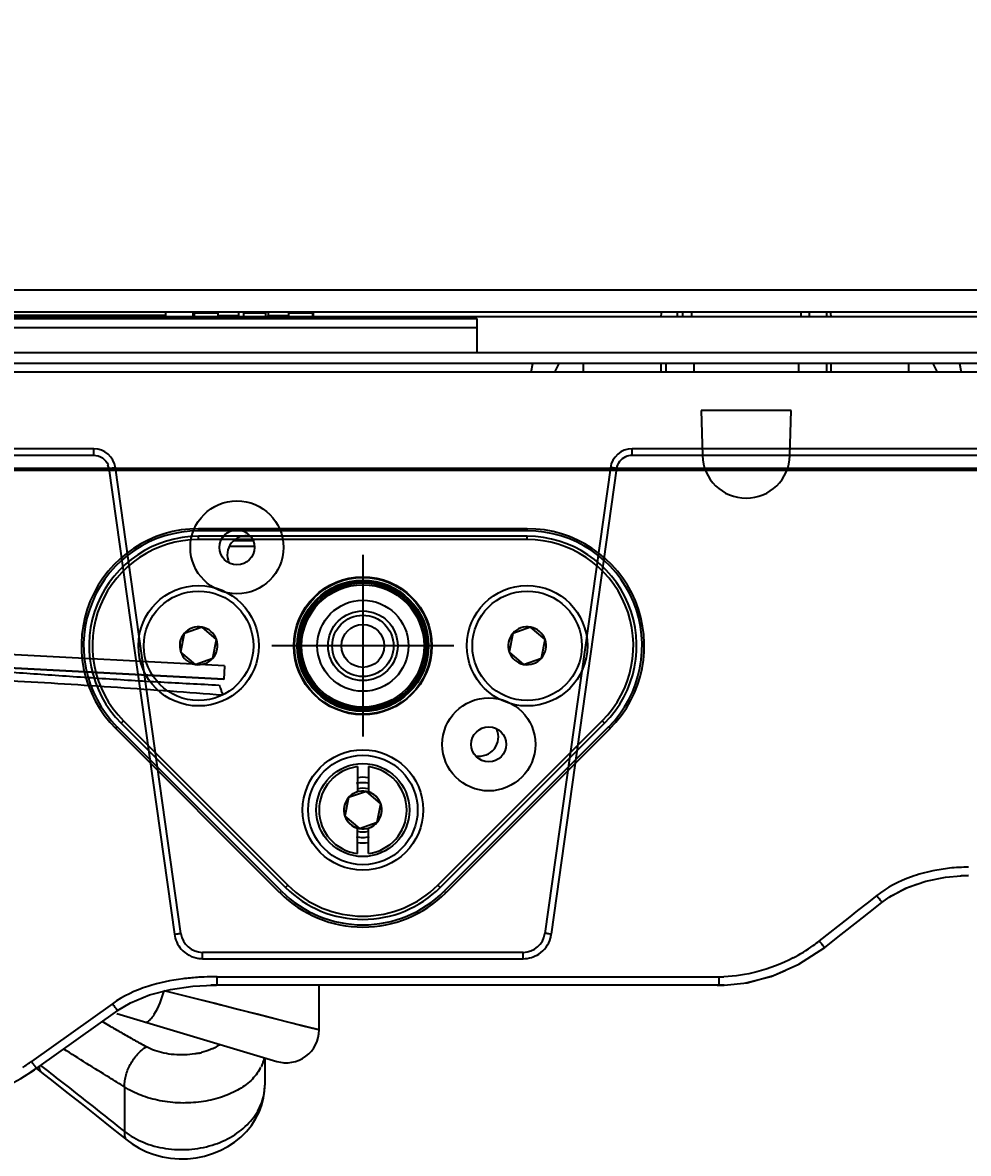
# Model space of a CAD drawing. Header units: millimetres. Extents: x -97344 to -49824, y -57049 to -40247.
# Drawn here: x -69730.7 to -69644.4, y -52856.8 to -52753.4 of the extents above; entities that cross this region are included whole.
import ezdxf

# ---------------------------------------------------------------- set-up
doc = ezdxf.new("R2010")
doc.units = ezdxf.units.MM
doc.header["$LTSCALE"] = 200
doc.header["$PDSIZE"] = -1
doc.linetypes.add('DOT_CENTER', pattern=[14, 12, -1, 0, -1])
for name, color, linetype in [('02___PRT_ALL_AXES', 7, 'Continuous'), ('06___PRT_ALL_SURFS', 7, 'Continuous'), ('1', 7, 'Continuous'), ('DIM', 3, 'Continuous'), ('LAY0001', 7, 'Continuous'), ('LAY0011', 7, 'Continuous')]:
    doc.layers.add(name, color=color, linetype=linetype)
doc.styles.add('TSSD_Dimension', font='tssdeng.shx', dxfattribs={"width": 0.7, "bigfont": 'hztxt.shx'})
doc.dimstyles.new('TSSD_20_20', dxfattribs={"dimtxt": 60, "dimasz": 20, "dimexe": 20, "dimexo": 50, "dimgap": 20, "dimtad": 1, "dimdec": 0, "dimzin": 0, "dimdsep": 46, "dimtxsty": 'TSSD_Dimension', "dimblk": 'ARCHTICK', "dimcen": 0, "dimdle": 20, "dimclrt": 7, "dimadec": 0, "dimazin": 0, "dimtfac": 1, "dimtdec": 0, "dimtix": 1, "dimtmove": 2, "dimatfit": 3, "dimfxl": 1, "dimtolj": 1, "dimtzin": 0, "dimarcsym": 0})

# ---------------------------------------------------------------- blocks, each defined once
blk = doc.blocks.new('23-D1025-B_LOCK_PIN_PLATE_Absen-PL__339', base_point=(483.75, -23.18))
at = {"color": 7, "linetype": 'Continuous'}
for p, q in [((523.75, 11.82), (493.75, 11.82)), ((523.75, 11.52), (493.75, 11.52)), ((486.89, -5.04), (501.89, -20.04)), ((515.61, -20.04), (530.61, -5.04)), ((486.68, -5.25), (501.68, -20.25)), ((515.82, -20.25), (530.82, -5.25))]:
    blk.add_line(p, q, dxfattribs=at)
at = {"color": 140, "linetype": 'Continuous'}
for p, q in [((493.75, 11.52), (493.75, 11.82)), ((523.75, 11.52), (523.75, 11.82)), ((486.89, -5.04), (486.68, -5.25)), ((530.61, -5.04), (530.82, -5.25)), ((501.89, -20.04), (501.68, -20.25)), ((515.61, -20.04), (515.82, -20.25))]:
    blk.add_line(p, q, dxfattribs=at)
at = {"color": 7, "linetype": 'Continuous'}
for centre, radius in [((493.75, 1.82), 5.5), ((508.75, 1.82), 6), ((523.75, 1.82), 5.5), ((508.75, -13.18), 5.5)]:
    blk.add_circle(centre, radius, dxfattribs=at)
at = {"color": 140, "linetype": 'Continuous'}
for radius in [6.3, 5.9, 4.16, 3.18]:
    blk.add_circle((508.75, 1.82), radius, dxfattribs=at)
at = {"color": 7, "linetype": 'Continuous'}
for centre, radius, start, end in [((493.75, 1.82), 10, 90, 225), ((493.75, 1.82), 9.7, 90, 225), ((523.75, 1.82), 10, 315, 90), ((523.75, 1.82), 9.7, 315, 90), ((508.75, -13.18), 10, 225, 315), ((508.75, -13.18), 9.7, 225, 315)]:
    blk.add_arc(centre, radius, start, end, dxfattribs=at)
at = {"layer": '1', "color": 1, "linetype": 'DOT_CENTER'}
for p, q in [((508.75, 10.12), (508.75, -6.48)), ((517.05, 1.82), (500.45, 1.82))]:
    blk.add_line(p, q, dxfattribs=at)
blk = doc.blocks.new('COUNTERSUNK-HEAD-HEXAGON-SOCKET-BOLTS_DIN-7991_M5x12_A2-70_STAINLESS-STEEL__340', base_point=(488.75, -3.18))
at = {"color": 7, "linetype": 'Continuous'}
for p, q in [((494.07, 3.52), (492.44, 2.95)), ((495.39, 2.39), (494.07, 3.52)), ((492.44, 2.95), (492.11, 1.25)), ((495.06, 0.69), (495.39, 2.39)), ((492.11, 1.25), (493.43, 0.12)), ((493.43, 0.12), (495.06, 0.69))]:
    blk.add_line(p, q, dxfattribs=at)
blk.add_circle((493.75, 1.82), 5, dxfattribs=at)
for start, end in [(79.2098, 139.2098), (19.2098, 79.2098), (139.2098, 199.2098), (319.2098, 19.2098), (199.2098, 259.2098), (259.2098, 319.2098)]:
    blk.add_arc((493.75, 1.82), 1.73, start, end, dxfattribs=at)
blk = doc.blocks.new('COUNTERSUNK-HEAD-HEXAGON-SOCKET-BOLTS_DIN-7991_M5x12_A2-70_STAINLESS-STEEL_3__341', base_point=(503.75, -18.18))
at = {"color": 7, "linetype": 'Continuous'}
for p, q in [((507.44, -12.05), (507.11, -13.75)), ((509.07, -11.48), (507.44, -12.05)), ((510.39, -12.61), (509.07, -11.48)), ((510.06, -14.31), (510.39, -12.61)), ((507.11, -13.75), (508.43, -14.88)), ((508.43, -14.88), (510.06, -14.31))]:
    blk.add_line(p, q, dxfattribs=at)
blk.add_circle((508.75, -13.18), 5, dxfattribs=at)
for start, end in [(139.2098, 199.2098), (79.2098, 139.2098), (19.2098, 79.2098), (319.2098, 19.2098), (199.2098, 259.2098), (259.2098, 319.2098)]:
    blk.add_arc((508.75, -13.18), 1.73, start, end, dxfattribs=at)
blk = doc.blocks.new('COUNTERSUNK-HEAD-HEXAGON-SOCKET-BOLTS_DIN-7991_M5x12_A2-70_STAINLESS-STEEL_2__345', base_point=(518.75, -3.18))
at = {"color": 7, "linetype": 'Continuous'}
for p, q in [((524.07, 3.52), (522.44, 2.95)), ((525.39, 2.39), (524.07, 3.52)), ((522.44, 2.95), (522.11, 1.25)), ((525.06, 0.69), (525.39, 2.39)), ((522.11, 1.25), (523.43, 0.12)), ((523.43, 0.12), (525.06, 0.69))]:
    blk.add_line(p, q, dxfattribs=at)
blk.add_circle((523.75, 1.82), 5, dxfattribs=at)
for start, end in [(79.2098, 139.2098), (19.2098, 79.2098), (139.2098, 199.2098), (319.2098, 19.2098), (199.2098, 259.2098), (259.2098, 319.2098)]:
    blk.add_arc((523.75, 1.82), 1.73, start, end, dxfattribs=at)
blk = doc.blocks.new('PH_23_COMPONENTS_BASESTAND-0_5m_Absen-PL__347', base_point=(431.26, -23.18))
for name, p in [('23-D1025-B_LOCK_PIN_PLATE_Absen-PL__339', (483.75, -23.18)), ('COUNTERSUNK-HEAD-HEXAGON-SOCKET-BOLTS_DIN-7991_M5x12_A2-70_STAINLESS-STEEL__340', (488.75, -3.18)), ('COUNTERSUNK-HEAD-HEXAGON-SOCKET-BOLTS_DIN-7991_M5x12_A2-70_STAINLESS-STEEL_2__345', (518.75, -3.18)), ('COUNTERSUNK-HEAD-HEXAGON-SOCKET-BOLTS_DIN-7991_M5x12_A2-70_STAINLESS-STEEL_3__341', (503.75, -18.18))]:
    blk.add_blockref(name, p)
blk = doc.blocks.new('23-D1020-B_EXTRUSION-MAIN-BODY_BASESTAND-0_5m_Absen-PL__363', base_point=(418.75, -61.98))
at = {"color": 7, "linetype": 'Continuous'}
for p, q in [((892.01, 18.02), (441.25, 18.02)), ((892.01, 17.82), (441.25, 17.82)), ((523.75, 12.52), (493.75, 12.52)), ((523.75, 12.32), (493.75, 12.32)), ((501.18, -20.75), (486.18, -5.75)), ((501.33, -20.6), (486.33, -5.6)), ((531.17, -5.6), (516.17, -20.6)), ((531.32, -5.75), (516.32, -20.75))]:
    blk.add_line(p, q, dxfattribs=at)
at = {"color": 140, "linetype": 'Continuous'}
for p, q in [((493.75, 12.52), (493.75, 12.32)), ((523.75, 12.32), (523.75, 12.52)), ((486.33, -5.6), (486.18, -5.75)), ((531.32, -5.75), (531.17, -5.6)), ((501.18, -20.75), (501.33, -20.6)), ((516.17, -20.6), (516.32, -20.75))]:
    blk.add_line(p, q, dxfattribs=at)
at = {"color": 7, "linetype": 'Continuous'}
for centre, radius, start, end in [((493.75, 1.82), 10.7, 90, 225), ((523.75, 1.82), 10.7, 315, 90), ((493.75, 1.82), 10.5, 90, 225), ((523.75, 1.82), 10.5, 315, 90), ((508.75, -13.18), 10.5, 225, 315), ((508.75, -13.18), 10.7, 225, 315)]:
    blk.add_arc(centre, radius, start, end, dxfattribs=at)
blk = doc.blocks.new('Top1', base_point=(668.75, -75.52))
for name, p in [('23-D1020-B_EXTRUSION-MAIN-BODY_BASESTAND-0_5m_Absen-PL__363', (418.75, -61.98)), ('PH_23_COMPONENTS_BASESTAND-0_5m_Absen-PL__347', (431.26, -23.18))]:
    blk.add_blockref(name, p)
blk = doc.blocks.new('*U1521')
blk.add_blockref('Top1', (0, -50.11))
blk = doc.blocks.new('*U1522')
at = {"layer": 'DIM', "color": 0, "linetype": 'ByBlock', "lineweight": -2, "transparency": 16777216}
blk.add_blockref('*U1521', (0, 0), dxfattribs=at)
blk = doc.blocks.new('2250')
at = {"color": 7, "linetype": 'Continuous'}
for p, q in [((-45337.86, -64404.84), (-45577.42, -64404.84)), ((-45337.86, -64406.84), (-45577.21, -64406.84)), ((-45577.17, -64407.24), (-45337.93, -64407.24)), ((-45571.36, -64407.44), (-45487.36, -64407.44)), ((-45513.28, -64407.24), (-45513.28, -64406.94)), ((-45511, -64406.94), (-45513.28, -64406.94)), ((-45513.19, -64406.94), (-45513.19, -64407.24)), ((-45511, -64407.15), (-45511, -64406.84)), ((-45511, -64407.15), (-45510.87, -64407.2)), ((-45511, -64407.15), (-45509.15, -64407.15)), ((-45509.15, -64406.84), (-45509.15, -64407.15)), ((-45509.05, -64407.24), (-45509.15, -64407.15)), ((-45508.68, -64406.94), (-45508.68, -64407.24)), ((-45506.68, -64406.94), (-45508.68, -64406.94)), ((-45508.66, -64406.94), (-45508.66, -64406.84)), ((-45506.9, -64406.84), (-45506.9, -64406.94)), ((-45506.68, -64406.94), (-45506.68, -64407.24)), ((-45506.41, -64407.15), (-45506.51, -64407.24)), ((-45506.41, -64407.15), (-45506.41, -64406.84)), ((-45506.41, -64407.15), (-45504.56, -64407.15)), ((-45504.69, -64407.15), (-45504.69, -64407.24)), ((-45504.69, -64407.2), (-45504.56, -64407.15)), ((-45504.56, -64406.84), (-45504.56, -64407.15)), ((-45502.28, -64406.94), (-45504.56, -64406.94)), ((-45502.37, -64406.94), (-45502.37, -64407.24)), ((-45502.28, -64407.24), (-45502.28, -64406.94)), ((-45487.36, -64407.44), (-45487.36, -64410.54)), ((-45470.53, -64407.34), (-45470.51, -64406.84)), ((-45468.56, -64407.34), (-45468.56, -64406.84)), ((-45457, -64407.34), (-45457, -64406.84)), ((-45455.45, -64406.84), (-45455.45, -64407.34)), ((-45455.03, -64407.34), (-45455.05, -64406.84)), ((-45571.36, -64408.24), (-45487.36, -64408.24)), ((-45576.82, -64410.54), (-45438.2, -64410.54)), ((-45341.98, -64411.54), (-45576.71, -64411.54)), ((-45482.4, -64412.34), (-45482.26, -64411.54)), ((-45480.25, -64412.34), (-45479.86, -64411.54)), ((-45477.64, -64412.34), (-45477.64, -64411.54)), ((-45470.53, -64412.34), (-45470.53, -64411.54)), ((-45470.12, -64411.54), (-45470.12, -64412.34)), ((-45467.57, -64411.54), (-45467.57, -64412.34)), ((-45457.99, -64411.54), (-45457.99, -64412.34)), ((-45455.45, -64411.54), (-45455.45, -64412.34)), ((-45455.03, -64412.34), (-45455.03, -64411.54)), ((-45445.31, -64412.34), (-45445.7, -64411.54)), ((-45443.3, -64411.54), (-45443.16, -64412.34)), ((-45099.05, -64412.34), (-45576.51, -64412.34)), ((-45522.36, -64419.34), (-45537.59, -64419.34)), ((-45537.59, -64419.92), (-45522.36, -64419.92)), ((-45522.36, -64419.92), (-45522.36, -64419.34)), ((-45473.2, -64419.92), (-45473.2, -64419.34)), ((-45202.36, -64419.34), (-45473.2, -64419.34)), ((-45473.2, -64419.92), (-45396.02, -64419.92)), ((-45520.97, -64421.12), (-45514.99, -64463.68)), ((-45514.4, -64463.62), (-45520.38, -64421.06)), ((-45475.18, -64421.06), (-45481.16, -64463.62)), ((-45480.57, -64463.68), (-45474.59, -64421.12)), ((-45507.68, -64428.27), (-45509.99, -64428.27)), ((-45507.68, -64427.75), (-45509.62, -64427.75)), ((-45508.05, -64427.34), (-45508.9, -64427.34)), ((-45498.28, -64448.37), (-45498.28, -64450.68)), ((-45497.28, -64448.37), (-45497.28, -64450.68)), ((-45498.28, -64456.31), (-45498.28, -64454)), ((-45497.28, -64456.31), (-45497.28, -64454)), ((-45443.23, -64458.35), (-45442.49, -64458.33)), ((-45442.49, -64458.33), (-45443.14, -64458.35)), ((-45448.22, -64459.49), (-45447.19, -64459.12)), ((-45443.14, -64458.35), (-45443.16, -64458.35)), ((-45450.86, -64460.16), (-45451.73, -64460.85)), ((-45450.86, -64460.16), (-45451.73, -64460.85)), ((-45450.38, -64460.77), (-45449.71, -64460.29)), ((-45449.71, -64460.29), (-45448.22, -64459.49)), ((-45451.73, -64460.85), (-45452.6, -64461.53)), ((-45451.73, -64460.85), (-45452.6, -64461.53)), ((-45453.48, -64462.22), (-45456.1, -64464.29)), ((-45452.6, -64461.53), (-45453.48, -64462.22)), ((-45512.42, -64465.92), (-45512.42, -64465.34)), ((-45483.14, -64465.34), (-45512.42, -64465.34)), ((-45483.14, -64465.92), (-45483.14, -64465.34)), ((-45512.42, -64465.92), (-45483.14, -64465.92)), ((-45511.09, -64468.35), (-45511.09, -64467.57)), ((-45511.09, -64467.57), (-45465.24, -64467.57)), ((-45465.24, -64468.35), (-45465.24, -64467.57)), ((-45462.8, -64468.12), (-45460.49, -64467.54)), ((-45460.49, -64467.54), (-45459.21, -64466.99)), ((-45513.3, -64468.44), (-45511.42, -64468.35)), ((-45465.43, -64468.35), (-45511.65, -64468.35)), ((-45511.14, -64468.35), (-45511.4, -64468.35)), ((-45465.24, -64468.35), (-45511.09, -64468.35)), ((-45501.78, -64472.43), (-45501.78, -64468.35)), ((-45497.78, -64468.35), (-45497.78, -64468.35)), ((-45465.43, -64468.35), (-45464.8, -64468.34)), ((-45465.42, -64468.35), (-45465.24, -64468.35)), ((-45465.42, -64468.35), (-45465.42, -64468.35)), ((-45464.8, -64468.34), (-45465.24, -64468.35)), ((-45464.79, -64468.34), (-45464.8, -64468.34)), ((-45511.54, -64469.95), (-45515.93, -64468.84)), ((-45513.61, -64469.43), (-45515.93, -64468.84)), ((-45511.39, -64469.99), (-45513.61, -64469.43)), ((-45520.64, -64470.03), (-45528.03, -64475.3)), ((-45520.17, -64470.65), (-45527.57, -64475.93)), ((-45510.75, -64470.16), (-45511.54, -64469.95)), ((-45504.28, -64471.8), (-45510.73, -64470.16)), ((-45520.82, -64472.11), (-45521.59, -64471.66)), ((-45520.82, -64472.11), (-45521.59, -64471.66)), ((-45520.26, -64470.94), (-45505.64, -64475.31)), ((-45501.78, -64472.43), (-45504.28, -64471.8)), ((-45506.73, -64474.98), (-45506.73, -64477.48)), ((-45528.07, -64476.26), (-45527.57, -64475.93)), ((-45527.58, -64475.94), (-45527.12, -64476.32)), ((-45519.54, -64477.64), (-45519.54, -64481.72)), ((-45506.73, -64477.48), (-45506.73, -64477.48))]:
    blk.add_line(p, q, dxfattribs=at)
for points in [[(-45450.36, -64460.76), (-45449.54, -64460.18), (-45448.05, -64459.41), (-45446.38, -64458.84), (-45444.58, -64458.48), (-45443.14, -64458.35)], [(-45455.6, -64464.89), (-45454.11, -64463.71), (-45452.59, -64462.52), (-45451.15, -64461.38), (-45450.36, -64460.76)], [(-45464.79, -64468.34), (-45462.69, -64468.11), (-45460.28, -64467.46), (-45457.96, -64466.43), (-45455.6, -64464.89)], [(-45520.17, -64470.65), (-45519, -64469.94), (-45517.26, -64469.21), (-45515.35, -64468.72), (-45513.3, -64468.44)], [(-45504.28, -64471.8), (-45505.7, -64471.43), (-45507.43, -64471), (-45509.32, -64470.52), (-45511.39, -64469.99)], [(-45501.78, -64472.43), (-45501.96, -64472.38), (-45502.47, -64472.26), (-45503.24, -64472.07), (-45504.28, -64471.8)], [(-45530.34, -64477.61), (-45529, -64476.86), (-45527.76, -64476.07), (-45527.57, -64475.93)], [(-45527.12, -64476.32), (-45526.05, -64477.15), (-45524.8, -64478.13), (-45523.5, -64479.16), (-45522.13, -64480.25), (-45520.7, -64481.39), (-45519.31, -64482.5)], [(-45519.31, -64482.5), (-45518.85, -64482.84), (-45518.22, -64483.23), (-45517.54, -64483.56), (-45516.83, -64483.82), (-45516.09, -64484.02), (-45515.33, -64484.15), (-45514.55, -64484.2), (-45513.78, -64484.19), (-45513, -64484.11), (-45512.24, -64483.96), (-45511.5, -64483.73), (-45510.8, -64483.45), (-45510.12, -64483.09), (-45509.5, -64482.68), (-45508.92, -64482.22), (-45508.41, -64481.7), (-45507.95, -64481.15), (-45507.57, -64480.55), (-45507.25, -64479.93), (-45507.01, -64479.28), (-45506.84, -64478.62), (-45506.75, -64477.95), (-45506.73, -64477.48)]]:
    blk.add_lwpolyline(points, dxfattribs=at)
for centre, radius in [((-45509.28, -64428.34), 4.25), ((-45509.28, -64428.34), 1.6), ((-45497.78, -64437.34), 6.25), ((-45497.78, -64437.34), 5.95), ((-45497.78, -64437.34), 5.75), ((-45497.78, -64437.34), 5.59), ((-45497.78, -64437.34), 2.8), ((-45497.78, -64437.34), 1.96), ((-45486.28, -64446.34), 4.25), ((-45486.28, -64446.34), 1.6), ((-45497.78, -64452.34), 4.25)]:
    blk.add_circle(centre, radius, dxfattribs=at)
for centre, radius, start, end in [((-45522.36, -64421.34), 2, 8, 90), ((-45473.2, -64421.34), 2, 90, 172), ((-45522.37, -64421.32), 1.41, 8.0286, 21.1219), ((-45497.78, -64452.34), 4, 97.1808, 262.8192), ((-45497.78, -64452.34), 4, 277.1808, 82.8192), ((-45497.78, -64452.34), 2.5, 75.6282, 104.3718), ((-45497.78, -64452.34), 3, 80.4059, 99.5941), ((-45497.78, -64452.34), 1.73, 106.7787, 253.2213), ((-45497.78, -64452.34), 2, 75.5225, 104.4775), ((-45497.78, -64452.34), 1.73, 286.7787, 73.2213), ((-45497.78, -64452.34), 2.5, 255.6282, 284.3718), ((-45497.78, -64452.34), 2, 255.5225, 284.4775), ((-45497.78, -64452.34), 3, 260.4059, 279.5941), ((-45442.5, -64473.45), 15.88, 96.1598, 101.7636), ((-45442.48, -64473.59), 16.03, 90.0159, 96.1881), ((-45512.42, -64463.34), 2, 188, 270), ((-45483.14, -64463.34), 2, 270, 352), ((-45483.15, -64463.32), 2.6, 343.8374, 351.9753), ((-45465.31, -64452.61), 14.88, 305.5395, 308.2477), ((-45465.75, -64451.98), 15.65, 297.6489, 305.5103), ((-45512.42, -64463.31), 2.6, 261.8309, 269.9752), ((-45511.18, -64493.25), 25.68, 92.4499, 93.8427), ((-45511.1, -64495.34), 27.77, 89.9822, 92.4385), ((-45465.24, -64454.89), 12.69, 270.0041, 271.9262), ((-45511.36, -64490.77), 23.19, 93.8109, 97.0773), ((-45511.64, -64430.42), 37.93, 270.1002, 270.3865), ((-45511.65, -64428.59), 39.76, 270.3871, 270.7465), ((-45300.96, -64090.58), 440.34, 240.0469, 240.2057), ((-45386.6, -64240.15), 267.99, 240.2053, 240.4726), ((-45504.78, -64472.43), 3, 253.3739, 0), ((-45424.19, -64306.52), 191.71, 240.4723, 240.856), ((-45514.21, -64467.73), 6.97, 281.6568, 282.7975), ((-45514.17, -64467.89), 6.81, 282.7974, 283.9562), ((-45539.5, -64459.17), 19.8, 302.5639, 304.0113), ((-45538.71, -64460.34), 18.38, 304.0119, 305.5094), ((-45510.41, -64474.18), 3.71, 331.2775, 333.782), ((-45504.83, -64474.43), 1, 256.8361, 268.5784), ((-45511.22, -64477.48), 4.49, 355.7102, 359.9969)]:
    blk.add_arc(centre, radius, start, end, dxfattribs=at)
blk.add_ellipse((-45462.78, -64407.34), major_axis=(6.3, 0), ratio=1, start_param=3.062144, end_param=3.115796, dxfattribs=at)
for points, knots in [([(-45522.36, -64419.92), (-45522.08, -64419.92), (-45521.52, -64420.09), (-45521.15, -64420.56), (-45521.05, -64420.81)], [0, 0, 0, 0, 0.500229, 1, 1, 1, 1]), ([(-45474.59, -64421.12), (-45474.56, -64420.89), (-45474.37, -64420.44), (-45473.99, -64420.14), (-45473.77, -64420.04)], [0, 0, 0, 0, 0.500096, 1, 1, 1, 1]), ([(-45520.97, -64421.12), (-45520.9, -64421.11), (-45520.76, -64421.1), (-45520.57, -64421.06), (-45520.47, -64421.08), (-45520.38, -64421.05), (-45520.38, -64421.06)], [0, 0, 0, 0, 0.381978, 0.706507, 0.922778, 1, 1, 1, 1]), ([(-45474.59, -64421.12), (-45474.66, -64421.11), (-45474.8, -64421.1), (-45475, -64421.06), (-45475.09, -64421.08), (-45475.18, -64421.05), (-45475.18, -64421.06)], [0, 0, 0, 0, 0.381978, 0.706507, 0.922778, 1, 1, 1, 1]), ([(-45450.36, -64460.76), (-45450.37, -64460.76), (-45450.38, -64460.73), (-45450.41, -64460.71), (-45450.46, -64460.65), (-45450.54, -64460.55), (-45450.68, -64460.38), (-45450.8, -64460.24), (-45450.86, -64460.16)], [0, 0, 0, 0, 0.01862, 0.075287, 0.167248, 0.291138, 0.617689, 1, 1, 1, 1]), ([(-45514.99, -64463.68), (-45514.92, -64463.67), (-45514.78, -64463.65), (-45514.58, -64463.62), (-45514.49, -64463.63), (-45514.4, -64463.6), (-45514.4, -64463.62)], [0, 0, 0, 0, 0.381978, 0.706507, 0.922778, 1, 1, 1, 1]), ([(-45480.57, -64463.68), (-45480.64, -64463.67), (-45480.78, -64463.65), (-45480.98, -64463.62), (-45481.07, -64463.63), (-45481.16, -64463.6), (-45481.16, -64463.62)], [0, 0, 0, 0, 0.381978, 0.706507, 0.922778, 1, 1, 1, 1]), ([(-45455.6, -64464.89), (-45455.61, -64464.9), (-45455.63, -64464.87), (-45455.65, -64464.85), (-45455.7, -64464.79), (-45455.79, -64464.68), (-45455.92, -64464.51), (-45456.04, -64464.37), (-45456.1, -64464.29)], [0, 0, 0, 0, 0.018625, 0.075298, 0.167253, 0.291146, 0.61772, 1, 1, 1, 1]), ([(-45517.67, -64471.71), (-45517.55, -64471.75), (-45517.3, -64471.62), (-45517.05, -64471.34), (-45516.45, -64470.48), (-45516.14, -64469.59), (-45515.93, -64468.84)], [0, 0, 0, 0, 0.109032, 0.204324, 0.33033, 1, 1, 1, 1]), ([(-45520.17, -64470.65), (-45520.18, -64470.65), (-45520.19, -64470.62), (-45520.22, -64470.61), (-45520.26, -64470.54), (-45520.35, -64470.43), (-45520.47, -64470.26), (-45520.58, -64470.11), (-45520.64, -64470.03)], [0, 0, 0, 0, 0.018551, 0.075168, 0.167125, 0.290992, 0.617469, 1, 1, 1, 1]), ([(-45510.82, -64473.76), (-45510.87, -64473.79), (-45511.06, -64473.92), (-45511.26, -64474.03), (-45511.42, -64474.11)], [0, 0, 0, 0, 0.241859, 1, 1, 1, 1]), ([(-45519.54, -64477.64), (-45520, -64477.35), (-45521.86, -64476.2), (-45523.72, -64475.05), (-45525.1, -64474.17)], [0, 0, 0, 0, 0.249631, 1, 1, 1, 1]), ([(-45519.54, -64477.64), (-45519.55, -64477.48), (-45519.54, -64477.15), (-45519.41, -64476.45), (-45519.05, -64475.57), (-45518.41, -64474.64), (-45517.85, -64474.14), (-45517.55, -64473.96)], [0, 0, 0, 0, 0.108089, 0.227874, 0.490406, 0.758414, 1, 1, 1, 1]), ([(-45514.08, -64474.71), (-45514.7, -64474.73), (-45515.63, -64474.65), (-45516.79, -64474.33), (-45517.31, -64474.1), (-45517.55, -64473.96)], [0, 0, 0, 0, 0.522771, 0.770091, 1, 1, 1, 1]), ([(-45512.8, -64474.56), (-45512.9, -64474.58), (-45513.33, -64474.66), (-45513.75, -64474.7), (-45514.08, -64474.71)], [0, 0, 0, 0, 0.246259, 1, 1, 1, 1]), ([(-45511.42, -64474.11), (-45511.51, -64474.15), (-45511.87, -64474.3), (-45512.24, -64474.43), (-45512.53, -64474.5)], [0, 0, 0, 0, 0.240617, 1, 1, 1, 1]), ([(-45527.57, -64475.93), (-45527.57, -64475.93), (-45527.59, -64475.9), (-45527.61, -64475.88), (-45527.65, -64475.82), (-45527.74, -64475.71), (-45527.87, -64475.53), (-45527.97, -64475.39), (-45528.03, -64475.3)], [0, 0, 0, 0, 0.018551, 0.075168, 0.167126, 0.290992, 0.61747, 1, 1, 1, 1]), ([(-45527.36, -64475.78), (-45527.35, -64475.89), (-45527.31, -64476.1), (-45527.19, -64476.27), (-45527.12, -64476.32)], [0, 0, 0, 0, 0.544094, 1, 1, 1, 1]), ([(-45527.22, -64475.68), (-45526.58, -64476.17), (-45524, -64478.16), (-45521.45, -64480.19), (-45519.54, -64481.72)], [0, 0, 0, 0, 0.248417, 1, 1, 1, 1]), ([(-45506.9, -64475.37), (-45506.91, -64475.41), (-45506.96, -64475.56), (-45507.03, -64475.71), (-45507.08, -64475.81)], [0, 0, 0, 0, 0.247421, 1, 1, 1, 1]), ([(-45506.79, -64474.96), (-45506.8, -64475), (-45506.83, -64475.14), (-45506.86, -64475.27), (-45506.9, -64475.37)], [0, 0, 0, 0, 0.248475, 1, 1, 1, 1]), ([(-45507.15, -64475.96), (-45507.37, -64476.36), (-45507.99, -64477.12), (-45509.25, -64478.01), (-45510.81, -64478.66), (-45512.57, -64479.05), (-45514.44, -64479.15), (-45516.29, -64478.95), (-45518.02, -64478.46), (-45519.07, -64477.94), (-45519.54, -64477.64)], [0, 0, 0, 0, 0.099772, 0.211689, 0.335622, 0.468837, 0.606945, 0.74477, 0.877191, 1, 1, 1, 1]), ([(-45519.54, -64481.72), (-45519.01, -64482.12), (-45517.81, -64482.79), (-45515.79, -64483.33), (-45513.65, -64483.42), (-45511.56, -64483.04), (-45509.67, -64482.22), (-45508.15, -64481.02), (-45507.26, -64479.74), (-45506.86, -64478.65), (-45506.77, -64478.09), (-45506.75, -64477.81)], [0, 0, 0, 0, 0.125274, 0.257722, 0.393669, 0.528649, 0.658453, 0.780165, 0.893121, 0.94711, 1, 1, 1, 1]), ([(-45519.54, -64481.72), (-45519.55, -64481.8), (-45519.55, -64481.96), (-45519.52, -64482.19), (-45519.44, -64482.37), (-45519.35, -64482.47), (-45519.31, -64482.5)], [0, 0, 0, 0, 0.30052, 0.562257, 0.791048, 1, 1, 1, 1])]:
    blk.add_open_spline(points, degree=3, knots=knots, dxfattribs=at)
for points in [[(-45473.77, -64420.04), (-45473.6, -64419.96), (-45473.4, -64419.92), (-45473.2, -64419.92)], [(-45445.74, -64457.9), (-45446.4, -64458.03), (-45447.06, -64458.22), (-45447.69, -64458.44)], [(-45447.69, -64458.44), (-45448.82, -64458.85), (-45449.92, -64459.41), (-45450.86, -64460.16)], [(-45514.99, -64463.68), (-45514.92, -64464.17), (-45514.7, -64464.67), (-45514.37, -64465.04)], [(-45481.71, -64465.49), (-45481.21, -64465.16), (-45480.81, -64464.62), (-45480.65, -64464.04)], [(-45514.37, -64465.04), (-45513.97, -64465.49), (-45513.38, -64465.81), (-45512.79, -64465.89)], [(-45483.14, -64465.92), (-45482.64, -64465.92), (-45482.13, -64465.76), (-45481.71, -64465.49)], [(-45458.49, -64465.84), (-45459.54, -64466.39), (-45460.66, -64466.83), (-45461.81, -64467.12)], [(-45461.81, -64467.12), (-45462.79, -64467.38), (-45463.8, -64467.53), (-45464.81, -64467.57)], [(-45517.43, -64468.45), (-45518.56, -64468.82), (-45519.67, -64469.33), (-45520.64, -64470.03)], [(-45514.22, -64467.76), (-45515.3, -64467.89), (-45516.38, -64468.11), (-45517.43, -64468.45)]]:
    blk.add_open_spline(points, degree=3, dxfattribs=at)
at = {"layer": '02___PRT_ALL_AXES', "color": 7, "linetype": 'Continuous'}
for p, q in [((-45467.78, -64406.84), (-45467.78, -64407.24)), ((-45457.78, -64406.84), (-45457.78, -64407.24)), ((-45495.41, -64431.88), (-45495.38, -64431.84)), ((-45493.05, -64433.73), (-45493.02, -64433.69))]:
    blk.add_line(p, q, dxfattribs=at)
blk.add_circle((-45497.78, -64437.34), 6, dxfattribs=at)
for centre, start, end in [((-45508.41, -64429.02), 79.2893, 204.3246), ((-45487.15, -64445.66), 259.2893, 24.3246)]:
    blk.add_arc(centre, 1.75, start, end, dxfattribs=at)
at = {"layer": '06___PRT_ALL_SURFS', "color": 7, "linetype": 'Continuous'}
blk.add_line((-45447.92, -64412.34), (-45447.92, -64411.54), dxfattribs=at)
at = {"layer": 'LAY0001', "color": 7, "linetype": 'Continuous'}
for p, q in [((-45466.89, -64415.84), (-45466.78, -64419.94)), ((-45458.67, -64415.84), (-45466.89, -64415.84)), ((-45458.78, -64419.94), (-45458.67, -64415.84)), ((-45510.42, -64439.17), (-45554.52, -64436.82)), ((-45510.49, -64440.38), (-45554.58, -64438.03)), ((-45510.49, -64440.42), (-45554.58, -64438.07)), ((-45510.42, -64439.17), (-45510.49, -64440.42))]:
    blk.add_line(p, q, dxfattribs=at)
blk.add_arc((-45462.78, -64419.84), 4, 181.5, 358.5, dxfattribs=at)
for points, knots in [([(-45510.56, -64441.85), (-45513.77, -64441.6), (-45520.21, -64441.13), (-45529.89, -64440.53), (-45539.61, -64440), (-45546.09, -64439.69), (-45549.34, -64439.56)], [0, 0, 0, 0, 0.248316, 0.498455, 0.749368, 1, 1, 1, 1]), ([(-45532.02, -64439.59), (-45531.16, -64439.65), (-45529.44, -64439.77), (-45526.84, -64439.95), (-45524.22, -64440.13), (-45521.57, -64440.31), (-45518.91, -64440.48), (-45516.24, -64440.64), (-45513.57, -64440.78), (-45511.78, -64440.87), (-45510.89, -64440.92)], [0, 0, 0, 0, 0.121519, 0.244571, 0.368875, 0.494153, 0.620141, 0.746599, 0.873296, 1, 1, 1, 1]), ([(-45510.89, -64440.92), (-45510.86, -64441), (-45510.8, -64441.18), (-45510.7, -64441.49), (-45510.61, -64441.72), (-45510.56, -64441.85)], [0, 0, 0, 0, 0.257083, 0.591727, 1, 1, 1, 1])]:
    blk.add_open_spline(points, degree=3, knots=knots, dxfattribs=at)
at = {"layer": 'LAY0011', "color": 7, "linetype": 'Continuous'}
for p, q in [((-45098.35, -64406.84), (-45577.21, -64406.84)), ((-45515.78, -64407.14), (-45542.78, -64407.14)), ((-45515.78, -64407.24), (-45515.78, -64406.84))]:
    blk.add_line(p, q, dxfattribs=at)
blk = doc.blocks.new('*U1514')
at = {"layer": 'DIM', "color": 3}
blk.add_blockref('2250', (45347.11, 64440.65), dxfattribs=at)
blk = doc.blocks.new('*U1516')
at = {"layer": 'DIM', "color": 0, "linetype": 'ByBlock', "lineweight": -2, "transparency": 16777216}
blk.add_blockref('*U1514', (0, 0), dxfattribs=at)
blk = doc.blocks.new('_ArchTick')
at = {"color": 0, "linetype": 'ByBlock', "const_width": 0.5}
blk.add_lwpolyline([(-0.7071, -0.7071), (0.7071, 0.7071)], dxfattribs=at)
blk = doc.blocks.new('*D1537')
at = {"layer": 'Defpoints', "color": 0, "transparency": 16777216}
for p in [(-70012.08, -52777.89), (-69774.57, -52777.89), (-69539.67, -53430.31)]:
    blk.add_point(p, dxfattribs=at)
at = {"layer": 'DIM', "color": 0, "lineweight": -2, "transparency": 16777216}
for p, q in [((-70012.08, -53450.31), (-70012.08, -52757.89)), ((-69824.57, -52777.89), (-70032.08, -52777.89)), ((-69589.67, -53430.31), (-70032.08, -53430.31))]:
    blk.add_line(p, q, dxfattribs=at)
at = {"layer": 'DIM', "color": 0, "lineweight": -2, "transparency": 16777216, "xscale": 20, "yscale": 20, "zscale": 20}
for p, rotation in [((-70012.08, -52777.89), 90), ((-70012.08, -53430.31), 270)]:
    blk.add_blockref('_ArchTick', p, dxfattribs=dict(at, rotation=rotation))
at = {"layer": 'DIM', "color": 7, "transparency": 16777216, "insert": (-70062.08, -53104.1), "char_height": 60, "attachment_point": 5, "rotation": 90, "style": 'TSSD_Dimension'}
blk.add_mtext('\\A1;652', dxfattribs=at)
blk = doc.blocks.new('*D1602')
at = {"layer": 'Defpoints', "color": 0, "transparency": 16777216}
for p in [(-57789.66, -52343.76), (-69789.66, -52769.04), (-57789.66, -52769.04)]:
    blk.add_point(p, dxfattribs=at)
at = {"layer": 'DIM', "color": 0, "lineweight": -2, "transparency": 16777216}
for p, q in [((-69789.66, -52719.04), (-69789.66, -52323.76)), ((-57789.66, -52719.04), (-57789.66, -52323.76)), ((-69809.66, -52343.76), (-57769.66, -52343.76))]:
    blk.add_line(p, q, dxfattribs=at)
at = {"layer": 'DIM', "color": 0, "lineweight": -2, "transparency": 16777216, "xscale": 20, "yscale": 20, "zscale": 20, "rotation": 180}
blk.add_blockref('_ArchTick', (-69789.66, -52343.76), dxfattribs=at)
at = {"layer": 'DIM', "color": 0, "lineweight": -2, "transparency": 16777216, "xscale": 20, "yscale": 20, "zscale": 20}
blk.add_blockref('_ArchTick', (-57789.66, -52343.76), dxfattribs=at)
at = {"layer": 'DIM', "color": 7, "transparency": 16777216, "insert": (-63789.66, -52293.76), "char_height": 60, "attachment_point": 5, "style": 'TSSD_Dimension'}
blk.add_mtext('\\A1;12000', dxfattribs=at)

msp = doc.modelspace()

# ---------------------------------------------------------------- block references
at = {"layer": 'DIM', "color": 3}
for name, p in [('*U1522', (-69539.66, -52837.61)), ('*U1516', (-69548.99, -52813.7))]:
    msp.add_blockref(name, p, dxfattribs=at)

# ---------------------------------------------------------------- dimensions: what is measured, and where the dimension line sits
at = {"layer": 'DIM'}
dim = msp.add_linear_dim(base=(-57789.66, -52343.76), p1=(-69789.66, -52769.04), p2=(-57789.66, -52769.04), dimstyle='TSSD_20_20', dxfattribs=at)
dim.commit()
dim.dimension.update_dxf_attribs({"geometry": '*D1602', "text_midpoint": (-63789.66, -52293.76)})
at = {"layer": 'DIM', "color": 3}
dim = msp.add_linear_dim(base=(-70012.08, -52777.89), p1=(-69539.67, -53430.31), p2=(-69774.57, -52777.89), angle=90, dimstyle='TSSD_20_20', dxfattribs=at)
dim.commit()
dim.dimension.update_dxf_attribs({"geometry": '*D1537', "text_midpoint": (-70062.08, -53104.1)})

doc.saveas('drawing.dxf')
